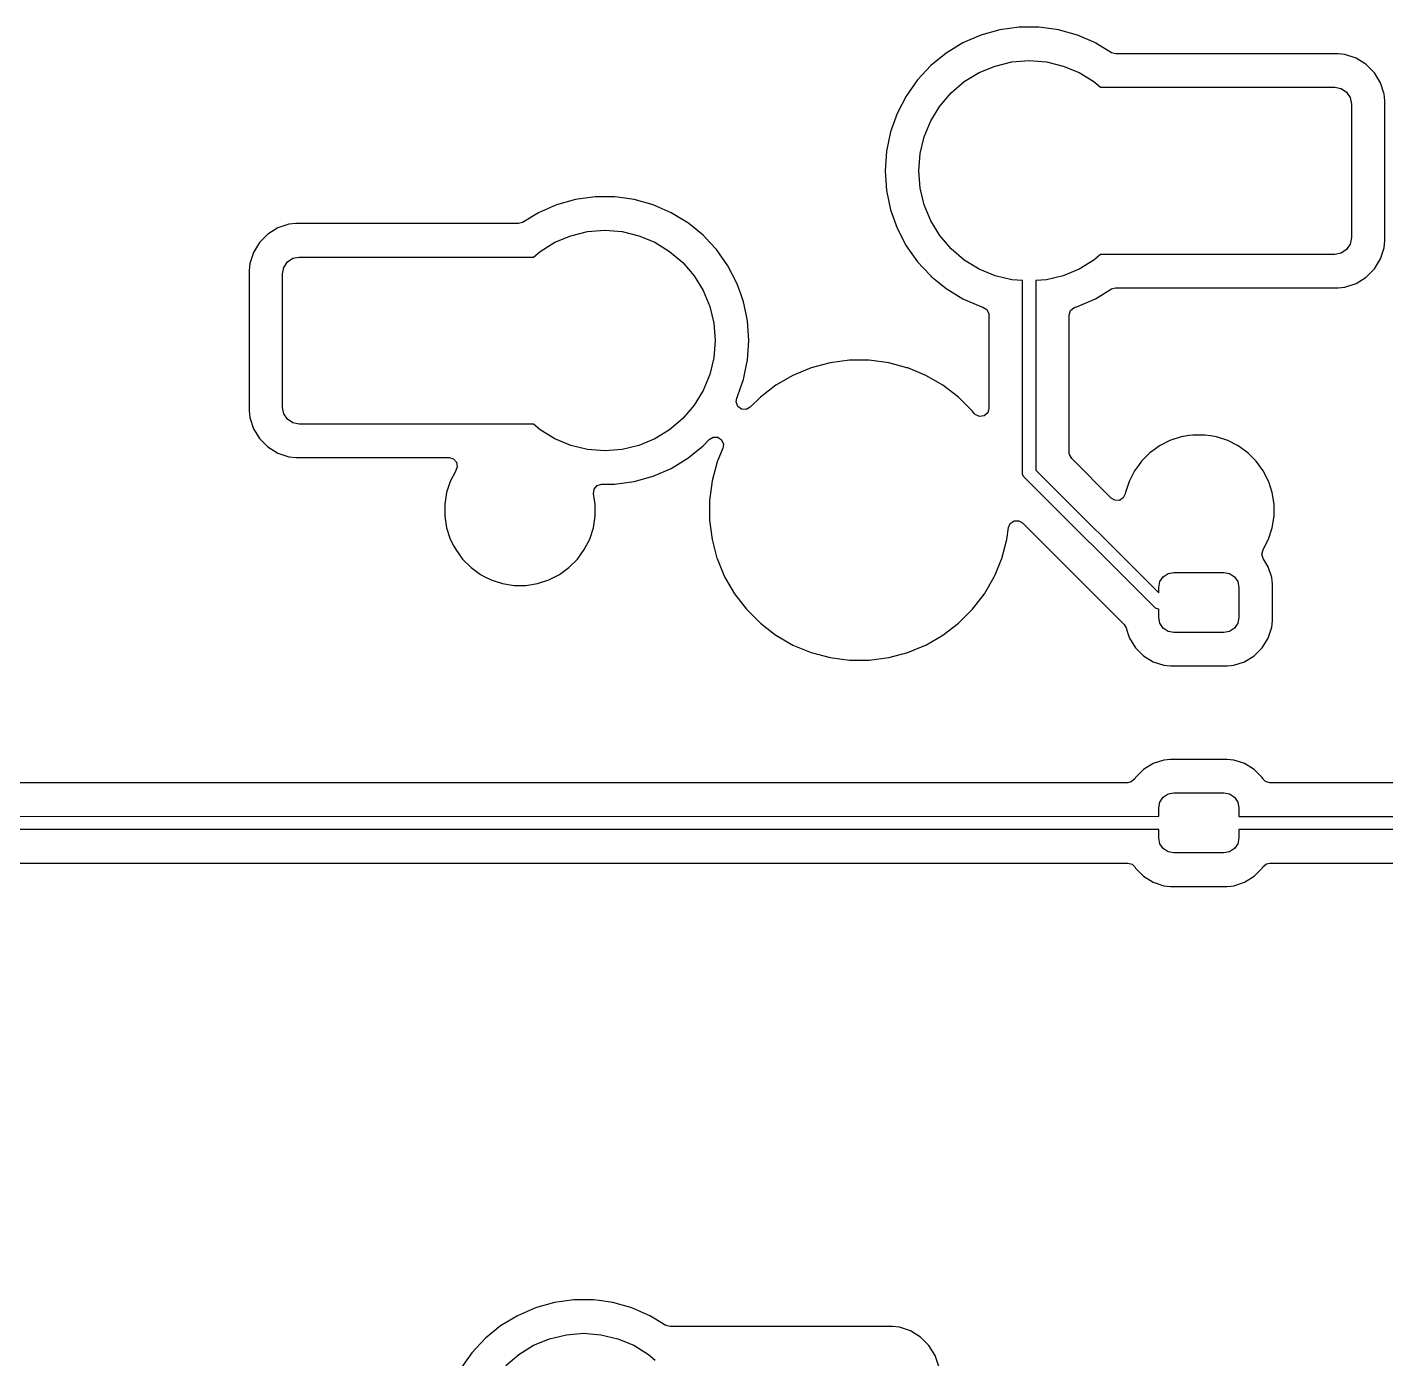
# Model space of a CAD drawing. Header units: millimetres. Extents: x 46 to 4458, y 59 to 1499.
# Drawn here: x 1940.36 to 1960.69, y 873.28 to 893.22 of the extents above; entities that cross this region are included whole.
import ezdxf

# ---------------------------------------------------------------- set-up
doc = ezdxf.new("R2010")
doc.units = ezdxf.units.MM
doc.layers.add('BLACK', color=7, linetype='Continuous')

msp = doc.modelspace()

# ---------------------------------------------------------------- linework, layer by layer
at = {"layer": 'BLACK', "linetype": 'Continuous'}
for p, q in [((1954.91456, 893.17733), (1954.63127, 893.09795)), ((1955.20602, 893.21739), (1954.91456, 893.17733)), ((1954.91456, 893.17733), (1954.91456, 893.17733)), ((1955.50022, 893.21739), (1955.20602, 893.21739)), ((1955.20602, 893.21739), (1955.20602, 893.21739)), ((1955.61569, 893.20152), (1955.50022, 893.21739)), ((1955.50022, 893.21739), (1955.50022, 893.21739)), ((1955.79167, 893.17733), (1955.61569, 893.20152)), ((1955.79168, 893.17733), (1955.79167, 893.17733)), ((1956.07496, 893.09795), (1955.79168, 893.17733)), ((1955.79168, 893.17733), (1955.79168, 893.17733)), ((1954.36144, 892.98075), (1954.11007, 892.82789)), ((1954.63127, 893.09795), (1954.36144, 892.98075)), ((1954.36144, 892.98075), (1954.36144, 892.98075)), ((1956.34479, 892.98075), (1956.07496, 893.09795)), ((1956.35067, 892.97718), (1956.34479, 892.98075)), ((1956.58375, 892.83544), (1956.35067, 892.97718)), ((1954.11007, 892.82789), (1953.88186, 892.64223)), ((1956.64818, 892.81739), (1956.58375, 892.83544)), ((1958.02599, 892.81739), (1956.64818, 892.81739)), ((1958.026, 892.81739), (1958.02599, 892.81739)), ((1959.97813, 892.81739), (1958.026, 892.81739)), ((1959.97814, 892.81739), (1959.97813, 892.81739)), ((1960.08091, 892.80689), (1959.97814, 892.81739)), ((1960.08092, 892.80689), (1960.08091, 892.80689)), ((1960.24745, 892.7517), (1960.08092, 892.80689)), ((1960.39678, 892.6596), (1960.24745, 892.7517)), ((1953.88186, 892.64223), (1953.68105, 892.42721)), ((1954.38327, 892.40177), (1954.60404, 892.53705)), ((1954.60404, 892.53705), (1954.84324, 892.63613)), ((1954.84324, 892.63613), (1955.095, 892.69657)), ((1955.095, 892.69657), (1955.35312, 892.71689)), ((1955.35312, 892.71689), (1955.61124, 892.69657)), ((1955.61124, 892.69657), (1955.863, 892.63613)), ((1955.863, 892.63613), (1956.1022, 892.53705)), ((1956.1022, 892.53705), (1956.32297, 892.40177)), ((1960.52083, 892.53554), (1960.39678, 892.6596)), ((1960.61293, 892.38622), (1960.52083, 892.53554)), ((1953.68105, 892.42721), (1953.5114, 892.18687)), ((1954.18639, 892.23361), (1954.38327, 892.40177)), ((1956.32297, 892.40177), (1956.42234, 892.31689)), ((1960.66421, 892.23148), (1960.61293, 892.38622)), ((1953.5114, 892.18687), (1953.37605, 891.92565)), ((1953.5114, 892.18687), (1953.5114, 892.18687)), ((1954.01824, 892.03673), (1954.18639, 892.23361)), ((1956.42234, 892.31689), (1957.97812, 892.31689)), ((1957.97812, 892.31689), (1959.92812, 892.31689)), ((1959.92812, 892.31689), (1960.02379, 892.29786)), ((1960.02379, 892.29786), (1960.1049, 892.24366)), ((1960.1049, 892.24366), (1960.15909, 892.16256)), ((1960.15909, 892.16256), (1960.17812, 892.06689)), ((1960.66812, 892.21969), (1960.66421, 892.23148)), ((1960.66812, 892.21968), (1960.66812, 892.21969)), ((1960.67301, 892.17182), (1960.66812, 892.21968)), ((1960.67862, 892.1169), (1960.67301, 892.17182)), ((1960.67862, 890.01688), (1960.67862, 892.1169)), ((1953.37605, 891.92565), (1953.27753, 891.64845)), ((1953.88296, 891.81597), (1954.01824, 892.03673)), ((1960.17812, 892.06689), (1960.17812, 890.06689)), ((1953.78388, 891.57677), (1953.88296, 891.81597)), ((1953.27752, 891.64843), (1953.21767, 891.3604)), ((1953.27753, 891.64845), (1953.27752, 891.64843)), ((1953.72343, 891.325), (1953.78388, 891.57677)), ((1953.21767, 891.3604), (1953.19759, 891.06689)), ((1953.21767, 891.3604), (1953.21767, 891.3604)), ((1953.70312, 891.06689), (1953.72343, 891.325)), ((1953.19759, 891.06689), (1953.21767, 890.77338)), ((1953.72343, 890.80877), (1953.70312, 891.06689)), ((1953.21767, 890.77338), (1953.21767, 890.77337)), ((1953.21767, 890.77337), (1953.27752, 890.48534)), ((1953.78388, 890.55701), (1953.72343, 890.80877)), ((1948.28127, 890.55795), (1948.01144, 890.44075)), ((1948.56456, 890.63733), (1948.28127, 890.55795)), ((1948.85602, 890.67739), (1948.56456, 890.63733)), ((1948.56456, 890.63733), (1948.56456, 890.63733)), ((1949.15022, 890.67739), (1948.85602, 890.67739)), ((1948.85602, 890.67739), (1948.85602, 890.67739)), ((1949.26569, 890.66152), (1949.15022, 890.67739)), ((1949.15022, 890.67739), (1949.15022, 890.67739)), ((1949.44167, 890.63733), (1949.26569, 890.66152)), ((1949.44168, 890.63733), (1949.44167, 890.63733)), ((1949.72496, 890.55795), (1949.44168, 890.63733)), ((1949.44168, 890.63733), (1949.44168, 890.63733)), ((1949.99479, 890.44075), (1949.72496, 890.55795)), ((1953.88296, 890.3178), (1953.78388, 890.55701)), ((1947.77249, 890.29544), (1947.70806, 890.27739)), ((1948.01144, 890.44075), (1947.77249, 890.29544)), ((1948.01144, 890.44075), (1948.01144, 890.44075)), ((1949.9948, 890.44075), (1949.99479, 890.44075)), ((1950.24616, 890.28789), (1949.9948, 890.44075)), ((1950.24617, 890.28789), (1950.24616, 890.28789)), ((1950.25907, 890.27739), (1950.24617, 890.28789)), ((1950.24617, 890.28789), (1950.24617, 890.28789)), ((1953.27752, 890.48534), (1953.27753, 890.48533)), ((1953.27753, 890.48533), (1953.37605, 890.20813)), ((1954.01824, 890.09704), (1953.88296, 890.3178)), ((1943.95946, 890.1196), (1943.83541, 889.99555)), ((1944.10878, 890.2117), (1943.95946, 890.1196)), ((1944.10879, 890.2117), (1944.10878, 890.2117)), ((1944.27532, 890.26689), (1944.10879, 890.2117)), ((1944.3781, 890.27739), (1944.27532, 890.26689)), ((1944.27532, 890.26689), (1944.27532, 890.26689)), ((1944.37812, 890.27739), (1944.3781, 890.27739)), ((1947.70806, 890.27739), (1944.37812, 890.27739)), ((1948.25404, 889.99705), (1948.49324, 890.09613)), ((1948.49324, 890.09613), (1948.745, 890.15657)), ((1948.745, 890.15657), (1949.00312, 890.17689)), ((1949.00312, 890.17689), (1949.26124, 890.15657)), ((1949.26124, 890.15657), (1949.513, 890.09613)), ((1949.513, 890.09613), (1949.7522, 889.99705)), ((1950.47438, 890.10223), (1950.25907, 890.27739)), ((1950.47438, 890.10222), (1950.47438, 890.10223)), ((1950.57469, 889.99482), (1950.47438, 890.10222)), ((1950.47438, 890.10222), (1950.47438, 890.10222)), ((1953.37605, 890.20813), (1953.5114, 889.94691)), ((1954.18639, 889.90016), (1954.01824, 890.09704)), ((1943.83541, 889.99555), (1943.74331, 889.84622)), ((1948.03327, 889.86177), (1948.25404, 889.99705)), ((1949.7522, 889.99705), (1949.97297, 889.86177)), ((1950.67519, 889.88721), (1950.57469, 889.99482)), ((1950.84484, 889.64687), (1950.67519, 889.88721)), ((1953.5114, 889.94691), (1953.5114, 889.9469)), ((1953.5114, 889.9469), (1953.68105, 889.70656)), ((1954.38327, 889.73201), (1954.18639, 889.90016)), ((1960.1049, 889.89011), (1960.02379, 889.83592)), ((1960.15909, 889.97122), (1960.1049, 889.89011)), ((1960.17812, 890.06689), (1960.15909, 889.97122)), ((1960.61293, 889.74755), (1960.66812, 889.91409)), ((1960.66812, 889.91409), (1960.67862, 890.01688)), ((1943.68812, 889.67968), (1943.67762, 889.5769)), ((1943.74331, 889.84622), (1943.68812, 889.67968)), ((1943.68812, 889.67968), (1943.68812, 889.67968)), ((1943.68812, 889.67968), (1943.68812, 889.67968)), ((1943.74331, 889.84622), (1943.74331, 889.84622)), ((1944.19715, 889.62256), (1944.25134, 889.70366)), ((1944.25134, 889.70366), (1944.33245, 889.75786)), ((1944.33245, 889.75786), (1944.42812, 889.77689)), ((1944.42812, 889.77689), (1946.47812, 889.77689)), ((1946.47812, 889.77689), (1947.93389, 889.77689)), ((1947.93389, 889.77689), (1948.03327, 889.86177)), ((1949.97297, 889.86177), (1950.16985, 889.69361)), ((1950.16985, 889.69361), (1950.338, 889.49673)), ((1953.68105, 889.70656), (1953.7658, 889.61582)), ((1954.60404, 889.59673), (1954.38327, 889.73201)), ((1956.32297, 889.73201), (1956.1022, 889.59673)), ((1956.42234, 889.81689), (1956.32297, 889.73201)), ((1957.87812, 889.81689), (1956.42234, 889.81689)), ((1959.92812, 889.81689), (1957.87812, 889.81689)), ((1960.02379, 889.83592), (1959.92812, 889.81689)), ((1960.52083, 889.59823), (1960.61293, 889.74755)), ((1943.67762, 889.5769), (1943.67762, 887.47689)), ((1944.17812, 889.52689), (1944.19715, 889.62256)), ((1944.17812, 887.52689), (1944.17812, 889.52689)), ((1950.338, 889.49673), (1950.47328, 889.27597)), ((1950.84484, 889.64686), (1950.84484, 889.64687)), ((1950.84484, 889.64687), (1950.84484, 889.64687)), ((1950.98019, 889.38565), (1950.84484, 889.64686)), ((1953.7658, 889.61582), (1953.8804, 889.49312)), ((1953.8804, 889.49312), (1953.88186, 889.49155)), ((1953.88186, 889.49155), (1953.98385, 889.40858)), ((1954.84324, 889.49764), (1954.60404, 889.59673)), ((1955.095, 889.4372), (1954.84324, 889.49764)), ((1955.863, 889.49764), (1955.61124, 889.4372)), ((1956.1022, 889.59673), (1955.863, 889.49764)), ((1960.24745, 889.38207), (1960.39678, 889.47418)), ((1960.39678, 889.47418), (1960.52083, 889.59823)), ((1950.47328, 889.27597), (1950.57236, 889.03677)), ((1951.03621, 889.22803), (1950.98019, 889.38565)), ((1953.98385, 889.40858), (1954.11007, 889.30589)), ((1954.11007, 889.30589), (1954.11007, 889.30589)), ((1954.11007, 889.30589), (1954.11007, 889.30589)), ((1954.11007, 889.30589), (1954.36144, 889.15303)), ((1955.25381, 889.4247), (1955.095, 889.4372)), ((1955.25504, 886.52738), (1955.25381, 889.4247)), ((1955.61124, 889.4372), (1955.4519, 889.42466)), ((1955.4519, 889.42466), (1955.4531, 886.58567)), ((1956.3448, 889.15303), (1956.58375, 889.29834)), ((1956.58375, 889.29834), (1956.64818, 889.31639)), ((1956.64818, 889.31639), (1957.8281, 889.31639)), ((1957.8281, 889.31639), (1957.82811, 889.31639)), ((1957.82811, 889.31639), (1959.97813, 889.31639)), ((1959.97813, 889.31639), (1960.08092, 889.32689)), ((1960.08092, 889.32689), (1960.24745, 889.38207)), ((1951.07871, 889.10845), (1951.03621, 889.22803)), ((1951.07871, 889.10843), (1951.07871, 889.10845)), ((1951.11746, 888.92195), (1951.07871, 889.10843)), ((1954.36144, 889.15303), (1954.36144, 889.15303)), ((1954.36144, 889.15303), (1954.63128, 889.03582)), ((1956.07496, 889.03582), (1956.34479, 889.15302)), ((1956.34479, 889.15302), (1956.3448, 889.15303)), ((1956.3448, 889.15303), (1956.3448, 889.15303)), ((1950.57236, 889.03677), (1950.63281, 888.785)), ((1951.13857, 888.8204), (1951.11746, 888.92195)), ((1954.63128, 889.03582), (1954.65864, 889.02815)), ((1954.65864, 889.02815), (1954.65898, 889.02806)), ((1954.65898, 889.02806), (1954.66207, 889.02719)), ((1954.66207, 889.02719), (1954.72132, 888.99015)), ((1954.72132, 888.99015), (1954.75113, 888.92696)), ((1954.75113, 888.92696), (1954.75262, 888.90779)), ((1954.75262, 888.90779), (1954.75262, 887.51141)), ((1955.95362, 888.90779), (1955.9733, 888.97483)), ((1955.95362, 887.47689), (1955.95362, 888.90779)), ((1955.9733, 888.97483), (1956.02611, 889.02058)), ((1956.02611, 889.02058), (1956.04417, 889.02719)), ((1956.04417, 889.02719), (1956.04726, 889.02806)), ((1956.04726, 889.02806), (1956.07496, 889.03582)), ((1956.07496, 889.03582), (1956.07496, 889.03582)), ((1950.63281, 888.785), (1950.65312, 888.52689)), ((1951.15864, 888.52689), (1951.13857, 888.8204)), ((1950.65312, 888.52689), (1950.63281, 888.26877)), ((1951.13857, 888.23338), (1951.15864, 888.52689)), ((1950.63281, 888.26877), (1950.57236, 888.01701)), ((1951.07871, 887.94534), (1951.12541, 888.17006)), ((1951.12541, 888.17006), (1951.13857, 888.23338)), ((1952.09012, 888.11674), (1951.81832, 888.00415)), ((1952.37432, 888.19289), (1952.09012, 888.11674)), ((1952.666, 888.23129), (1952.37432, 888.19289)), ((1952.66601, 888.23129), (1952.666, 888.23129)), ((1952.96023, 888.23129), (1952.66601, 888.23129)), ((1952.66601, 888.23129), (1952.66601, 888.23129)), ((1952.96024, 888.23129), (1952.96023, 888.23129)), ((1952.96023, 888.23129), (1952.96023, 888.23129)), ((1953.25192, 888.19289), (1952.96024, 888.23129)), ((1953.52163, 888.12062), (1953.25192, 888.19289)), ((1953.25192, 888.19289), (1953.25192, 888.19289)), ((1953.25192, 888.19289), (1953.25192, 888.19289)), ((1953.53611, 888.11674), (1953.52163, 888.12062)), ((1953.80791, 888.00415), (1953.53611, 888.11674)), ((1950.57236, 888.01701), (1950.47328, 887.7778)), ((1951.03971, 887.83561), (1951.07871, 887.94533)), ((1951.07871, 887.94533), (1951.07871, 887.94534)), ((1951.07871, 887.94534), (1951.07871, 887.94534)), ((1951.56351, 887.85704), (1951.33011, 887.67794)), ((1951.56353, 887.85705), (1951.56351, 887.85704)), ((1951.81831, 888.00415), (1951.56353, 887.85705)), ((1951.81832, 888.00415), (1951.81831, 888.00415)), ((1953.80793, 888.00415), (1953.80791, 888.00415)), ((1954.06271, 887.85705), (1953.80793, 888.00415)), ((1954.06272, 887.85704), (1954.06271, 887.85705)), ((1954.06271, 887.85705), (1954.06271, 887.85705)), ((1954.29613, 887.67794), (1954.06272, 887.85704)), ((1954.06272, 887.85704), (1954.06272, 887.85704)), ((1954.06272, 887.85704), (1954.06272, 887.85704)), ((1950.47328, 887.7778), (1950.338, 887.55704)), ((1950.96901, 887.60704), (1950.97896, 887.66529)), ((1950.97896, 887.66529), (1950.98019, 887.66811)), ((1950.98019, 887.66812), (1950.98273, 887.67526)), ((1950.98019, 887.66811), (1950.98019, 887.66812)), ((1950.98273, 887.67526), (1951.03971, 887.83561)), ((1951.33011, 887.67794), (1951.18038, 887.52821)), ((1954.29614, 887.67793), (1954.29613, 887.67794)), ((1954.50416, 887.4699), (1954.29614, 887.67793)), ((1943.67762, 887.47689), (1943.67762, 887.47687)), ((1943.67762, 887.47687), (1943.68812, 887.37409)), ((1944.19715, 887.43122), (1944.17812, 887.52689)), ((1950.338, 887.55704), (1950.16985, 887.36016)), ((1950.99343, 887.54158), (1950.96901, 887.60704)), ((1951.04936, 887.49971), (1950.99343, 887.54158)), ((1951.11905, 887.49472), (1951.04936, 887.49971)), ((1951.18038, 887.52821), (1951.11905, 887.49472)), ((1954.50417, 887.46989), (1954.50416, 887.4699)), ((1954.53024, 887.43592), (1954.50417, 887.46989)), ((1954.73293, 887.44437), (1954.68013, 887.39861)), ((1954.75262, 887.51141), (1954.73293, 887.44437)), ((1955.95362, 886.84698), (1955.95362, 887.47689)), ((1943.68812, 887.37409), (1943.68812, 887.37409)), ((1943.68812, 887.37409), (1943.7433, 887.20756)), ((1944.25134, 887.35011), (1944.19715, 887.43122)), ((1944.33245, 887.29592), (1944.25134, 887.35011)), ((1944.42812, 887.27689), (1944.33245, 887.29592)), ((1946.35312, 887.27689), (1944.42812, 887.27689)), ((1947.93389, 887.27689), (1946.35312, 887.27689)), ((1948.03327, 887.19201), (1947.93389, 887.27689)), ((1950.16985, 887.36016), (1949.97297, 887.19201)), ((1954.54742, 887.41769), (1954.53024, 887.43592)), ((1954.61097, 887.38867), (1954.54742, 887.41769)), ((1954.68013, 887.39861), (1954.61097, 887.38867)), ((1943.7433, 887.20756), (1943.74331, 887.20755)), ((1943.74331, 887.20755), (1943.75495, 887.18868)), ((1943.75495, 887.18868), (1943.83541, 887.05823)), ((1943.83541, 887.05823), (1943.95946, 886.93418)), ((1948.25404, 887.05673), (1948.03327, 887.19201)), ((1948.49324, 886.95764), (1948.25404, 887.05673)), ((1949.7522, 887.05673), (1949.513, 886.95764)), ((1949.97297, 887.19201), (1949.7522, 887.05673)), ((1950.47438, 886.95155), (1950.56261, 887.04602)), ((1950.56261, 887.04602), (1950.62275, 887.08158)), ((1950.62275, 887.08158), (1950.69257, 887.07898)), ((1950.69257, 887.07898), (1950.7499, 887.03904)), ((1950.7499, 887.03904), (1950.77654, 886.97445)), ((1957.62956, 887.08467), (1957.46108, 887.02993)), ((1957.74621, 887.10315), (1957.62956, 887.08467)), ((1957.80454, 887.11239), (1957.74621, 887.10315)), ((1957.9817, 887.11239), (1957.80454, 887.11239)), ((1958.06919, 887.09853), (1957.9817, 887.11239)), ((1958.15668, 887.08467), (1958.06919, 887.09853)), ((1958.32516, 887.02993), (1958.15668, 887.08467)), ((1943.95946, 886.93418), (1944.10879, 886.84207)), ((1944.10879, 886.84207), (1944.27532, 886.78689)), ((1948.745, 886.8972), (1948.49324, 886.95764)), ((1949.00312, 886.87689), (1948.745, 886.8972)), ((1949.26124, 886.8972), (1949.00312, 886.87689)), ((1949.513, 886.95764), (1949.26124, 886.8972)), ((1950.24617, 886.76589), (1950.47438, 886.95155)), ((1950.76779, 886.91393), (1950.68327, 886.70988)), ((1950.77654, 886.97445), (1950.76779, 886.91393)), ((1955.95645, 886.82063), (1955.95362, 886.84698)), ((1957.1599, 886.84537), (1957.03464, 886.7201)), ((1957.15991, 886.84537), (1957.1599, 886.84537)), ((1957.1599, 886.84537), (1957.1599, 886.84537)), ((1957.24288, 886.90566), (1957.15991, 886.84537)), ((1957.30323, 886.9495), (1957.24288, 886.90566)), ((1957.46108, 887.02993), (1957.30323, 886.9495)), ((1957.46108, 887.02993), (1957.46108, 887.02993)), ((1958.4732, 886.9545), (1958.32516, 887.02993)), ((1958.32516, 887.02993), (1958.32516, 887.02993)), ((1958.48301, 886.9495), (1958.4732, 886.9545)), ((1958.62633, 886.84537), (1958.48301, 886.9495)), ((1958.7516, 886.7201), (1958.62633, 886.84537)), ((1944.27532, 886.78689), (1944.37811, 886.77639)), ((1944.37811, 886.77639), (1946.30524, 886.77639)), ((1946.30524, 886.77639), (1946.30525, 886.77639)), ((1946.30525, 886.77639), (1946.67217, 886.77639)), ((1946.67217, 886.77639), (1946.73921, 886.7567)), ((1946.73921, 886.7567), (1946.78496, 886.7039)), ((1946.7949, 886.63474), (1946.77249, 886.57951)), ((1946.78496, 886.7039), (1946.7949, 886.63474)), ((1949.9948, 886.61303), (1950.24617, 886.76589)), ((1950.68327, 886.70988), (1950.60712, 886.42568)), ((1955.98994, 886.7593), (1955.95645, 886.82063)), ((1956.5827, 886.16654), (1955.98994, 886.7593)), ((1956.98992, 886.65855), (1956.93051, 886.57678)), ((1957.03464, 886.7201), (1956.98992, 886.65855)), ((1957.03464, 886.7201), (1957.03464, 886.7201)), ((1957.03464, 886.7201), (1957.03464, 886.7201)), ((1958.85573, 886.57678), (1958.7516, 886.7201)), ((1946.77051, 886.57678), (1946.69008, 886.41893)), ((1946.77249, 886.57951), (1946.77051, 886.57678)), ((1949.44167, 886.41645), (1949.72496, 886.49582)), ((1949.72496, 886.49582), (1949.9948, 886.61303)), ((1950.60712, 886.42568), (1950.56872, 886.134)), ((1955.26997, 886.49133), (1955.25504, 886.52738)), ((1955.28241, 886.47618), (1955.26997, 886.49133)), ((1957.23756, 884.52374), (1955.28241, 886.47618)), ((1955.4531, 886.58567), (1957.29312, 884.74821)), ((1956.93051, 886.57678), (1956.85008, 886.41893)), ((1958.88864, 886.51219), (1958.85573, 886.57678)), ((1958.93616, 886.41893), (1958.88864, 886.51219)), ((1946.63533, 886.25044), (1946.60762, 886.07547)), ((1946.69008, 886.41893), (1946.63533, 886.25044)), ((1946.69008, 886.41893), (1946.69008, 886.41893)), ((1948.83367, 886.23299), (1948.84262, 886.30228)), ((1948.85862, 886.07547), (1948.83367, 886.23299)), ((1948.84262, 886.30228), (1948.88762, 886.35573)), ((1948.88762, 886.35573), (1948.95437, 886.37637)), ((1948.95437, 886.37637), (1948.95614, 886.37639)), ((1948.95614, 886.37639), (1949.15022, 886.37639)), ((1949.15022, 886.37639), (1949.18164, 886.38071)), ((1949.18164, 886.38071), (1949.44167, 886.41645)), ((1956.79286, 886.23482), (1956.76293, 886.17168)), ((1956.79533, 886.25045), (1956.79286, 886.23482)), ((1956.85008, 886.41893), (1956.79533, 886.25045)), ((1956.85008, 886.41893), (1956.85008, 886.41893)), ((1958.939, 886.41019), (1958.93616, 886.41893)), ((1958.93616, 886.41893), (1958.93616, 886.41893)), ((1958.99091, 886.25044), (1958.939, 886.41019)), ((1959.01862, 886.07547), (1958.99091, 886.25044)), ((1946.60762, 886.07547), (1946.60762, 885.89831)), ((1948.85862, 885.89831), (1948.85862, 886.07547)), ((1950.56872, 886.134), (1950.56872, 886.13399)), ((1950.56872, 886.13399), (1950.56872, 885.83979)), ((1956.63375, 886.13575), (1956.5827, 886.16654)), ((1956.70361, 886.13475), (1956.63375, 886.13575)), ((1956.76293, 886.17168), (1956.70361, 886.13475)), ((1959.01862, 885.89831), (1959.01862, 886.07547)), ((1946.60762, 885.89831), (1946.63533, 885.72333)), ((1948.83091, 885.72333), (1948.85862, 885.89831)), ((1950.56872, 885.83979), (1950.56872, 885.83977)), ((1950.56872, 885.83977), (1950.60683, 885.55029)), ((1955.07082, 885.79), (1955.12914, 885.82847)), ((1955.12914, 885.82847), (1955.19901, 885.8293)), ((1955.19901, 885.8293), (1955.25317, 885.7976)), ((1958.99091, 885.72333), (1959.01862, 885.89831)), ((1946.63533, 885.72333), (1946.69008, 885.55485)), ((1948.77616, 885.55485), (1948.83091, 885.72333)), ((1955.01912, 885.54809), (1955.04255, 885.7261)), ((1955.04255, 885.7261), (1955.07082, 885.79)), ((1955.25317, 885.7976), (1956.77514, 884.27563)), ((1958.93616, 885.55485), (1958.99091, 885.72333)), ((1946.69008, 885.55485), (1946.69008, 885.55485)), ((1946.69008, 885.55485), (1946.74438, 885.44828)), ((1946.74438, 885.44828), (1946.77051, 885.397)), ((1948.69573, 885.397), (1948.77616, 885.55485)), ((1950.60683, 885.55029), (1950.60712, 885.54809)), ((1950.60712, 885.54809), (1950.68114, 885.27184)), ((1954.94297, 885.2639), (1955.01912, 885.54809)), ((1958.85573, 885.397), (1958.93616, 885.55485)), ((1946.77051, 885.397), (1946.87464, 885.25367)), ((1946.87464, 885.25367), (1946.99991, 885.1284)), ((1948.46633, 885.1284), (1948.5916, 885.25367)), ((1948.5916, 885.25367), (1948.69573, 885.397)), ((1950.68114, 885.27184), (1950.68327, 885.26389)), ((1950.68327, 885.26389), (1950.79585, 884.99209)), ((1954.84252, 885.02139), (1954.92815, 885.22812)), ((1954.92815, 885.22812), (1954.94297, 885.2639)), ((1958.83557, 885.33138), (1958.85382, 885.39388)), ((1958.85401, 885.26399), (1958.83557, 885.33138)), ((1958.85382, 885.39388), (1958.85572, 885.39698)), ((1958.93012, 885.14059), (1958.85401, 885.26399)), ((1958.85572, 885.39698), (1958.85573, 885.397)), ((1946.99991, 885.1284), (1947.14323, 885.02427)), ((1947.14323, 885.02427), (1947.2064, 884.99208)), ((1948.16516, 884.94385), (1948.32301, 885.02427)), ((1948.32301, 885.02427), (1948.46633, 885.1284)), ((1954.83038, 884.99208), (1954.84252, 885.02139)), ((1957.35902, 884.99099), (1957.43202, 885.03976)), ((1957.43202, 885.03976), (1957.51812, 885.05689)), ((1957.51812, 885.05689), (1958.26812, 885.05689)), ((1958.26812, 885.05689), (1958.35422, 885.03976)), ((1958.35422, 885.03976), (1958.42722, 884.99099)), ((1958.93012, 885.14058), (1958.93012, 885.14059)), ((1958.93012, 885.14059), (1958.93012, 885.14059)), ((1958.98347, 884.9796), (1958.93012, 885.14058)), ((1947.2064, 884.99208), (1947.30108, 884.94385)), ((1947.30108, 884.94385), (1947.30108, 884.94384)), ((1947.30108, 884.94384), (1947.36191, 884.92408)), ((1947.36191, 884.92408), (1947.46956, 884.8891)), ((1947.46956, 884.8891), (1947.64454, 884.86139)), ((1947.64454, 884.86139), (1947.64454, 884.86139)), ((1947.64454, 884.86139), (1947.8217, 884.86139)), ((1947.8217, 884.86139), (1947.99667, 884.8891)), ((1947.8217, 884.86139), (1947.8217, 884.86139)), ((1947.99667, 884.8891), (1948.16516, 884.94385)), ((1950.79585, 884.99209), (1950.79586, 884.99208)), ((1950.79586, 884.99208), (1950.94296, 884.7373)), ((1954.68327, 884.73729), (1954.83038, 884.99208)), ((1957.29312, 884.83189), (1957.31025, 884.91799)), ((1957.29312, 884.74821), (1957.29312, 884.83189)), ((1957.31025, 884.91799), (1957.35902, 884.99099)), ((1958.42722, 884.99099), (1958.47599, 884.91799)), ((1958.47599, 884.91799), (1958.49312, 884.83189)), ((1958.49312, 884.83189), (1958.49312, 884.38189)), ((1958.99362, 884.88023), (1958.98347, 884.9796)), ((1958.99362, 884.33354), (1958.99362, 884.88023)), ((1950.94296, 884.7373), (1950.94297, 884.73728)), ((1950.94297, 884.73728), (1951.12207, 884.50388)), ((1954.50417, 884.50388), (1954.68327, 884.73729)), ((1951.12207, 884.50388), (1951.12207, 884.50387)), ((1951.12207, 884.50387), (1951.3301, 884.29584)), ((1954.29613, 884.29584), (1954.50417, 884.50388)), ((1957.24508, 884.52063), (1957.23756, 884.52374)), ((1957.27361, 884.50881), (1957.24508, 884.52063)), ((1957.29312, 884.50689), (1957.27361, 884.50881)), ((1957.29312, 884.38189), (1957.29312, 884.50689)), ((1951.3301, 884.29584), (1951.33011, 884.29584)), ((1951.33011, 884.29584), (1951.42648, 884.22189)), ((1951.42648, 884.22189), (1951.56352, 884.11673)), ((1954.06272, 884.11673), (1954.29613, 884.29584)), ((1956.77514, 884.27563), (1956.80516, 884.22696)), ((1956.80516, 884.22696), (1956.83764, 884.12894)), ((1957.31025, 884.29578), (1957.29312, 884.38189)), ((1957.35902, 884.22279), (1957.31025, 884.29578)), ((1957.43202, 884.17401), (1957.35902, 884.22279)), ((1958.42722, 884.22279), (1958.35422, 884.17401)), ((1958.47599, 884.29578), (1958.42722, 884.22279)), ((1958.49312, 884.38189), (1958.47599, 884.29578)), ((1958.93012, 884.07319), (1958.98347, 884.23418)), ((1958.98347, 884.23418), (1958.99362, 884.33354)), ((1951.56352, 884.11673), (1951.5707, 884.11259)), ((1951.5707, 884.11259), (1951.81831, 883.96963)), ((1953.80792, 883.96963), (1954.06272, 884.11673)), ((1956.83764, 884.12894), (1956.85612, 884.07319)), ((1956.85612, 884.07319), (1956.85612, 884.07318)), ((1956.85612, 884.07318), (1956.94515, 883.92885)), ((1957.51812, 884.15689), (1957.43202, 884.17401)), ((1958.26812, 884.15689), (1957.51812, 884.15689)), ((1958.35422, 884.17401), (1958.26812, 884.15689)), ((1958.84109, 883.92884), (1958.93012, 884.07319)), ((1951.81831, 883.96963), (1951.81832, 883.96962)), ((1951.81832, 883.96962), (1952.09012, 883.85704)), ((1952.09012, 883.85704), (1952.09013, 883.85704)), ((1952.09013, 883.85704), (1952.09013, 883.85704)), ((1952.09013, 883.85704), (1952.37432, 883.78089)), ((1952.37432, 883.78089), (1952.66601, 883.74249)), ((1952.96023, 883.74249), (1953.25192, 883.78089)), ((1953.25192, 883.78089), (1953.53611, 883.85704)), ((1953.53611, 883.85704), (1953.69209, 883.92165)), ((1953.69209, 883.92165), (1953.80791, 883.96962)), ((1953.80791, 883.96962), (1953.80792, 883.96962)), ((1953.80792, 883.96962), (1953.80792, 883.96963)), ((1956.94515, 883.92885), (1956.94515, 883.92884)), ((1956.94515, 883.92884), (1957.06507, 883.80892)), ((1957.06507, 883.80892), (1957.06508, 883.80892)), ((1957.06508, 883.80892), (1957.20941, 883.71989)), ((1958.57682, 883.71988), (1958.72116, 883.80892)), ((1958.72116, 883.80892), (1958.84109, 883.92884)), ((1952.66601, 883.74249), (1952.66602, 883.74249)), ((1952.66602, 883.74249), (1952.96022, 883.74249)), ((1952.96022, 883.74249), (1952.96023, 883.74249)), ((1957.20941, 883.71989), (1957.20942, 883.71989)), ((1957.20942, 883.71989), (1957.20942, 883.71988)), ((1957.20942, 883.71988), (1957.37041, 883.66654)), ((1957.37041, 883.66654), (1957.46977, 883.65639)), ((1957.46977, 883.65639), (1958.31646, 883.65639)), ((1958.31646, 883.65639), (1958.31647, 883.65639)), ((1958.31647, 883.65639), (1958.37088, 883.66195)), ((1958.31647, 883.65639), (1958.31647, 883.65639)), ((1958.37088, 883.66195), (1958.41583, 883.66654)), ((1958.41583, 883.66654), (1958.57682, 883.71988)), ((1957.20941, 882.19389), (1957.06508, 882.10486)), ((1957.20942, 882.19389), (1957.20941, 882.19389)), ((1957.37041, 882.24724), (1957.20942, 882.19389)), ((1957.46976, 882.25739), (1957.37041, 882.24724)), ((1957.37041, 882.24724), (1957.37041, 882.24724)), ((1957.46978, 882.25739), (1957.46976, 882.25739)), ((1958.31647, 882.25739), (1957.46978, 882.25739)), ((1958.41583, 882.24724), (1958.31647, 882.25739)), ((1958.51768, 882.21349), (1958.41583, 882.24724)), ((1958.57682, 882.19389), (1958.51768, 882.21349)), ((1958.72116, 882.10486), (1958.57682, 882.19389)), ((1958.57682, 882.19389), (1958.57682, 882.19389)), ((1958.57682, 882.19389), (1958.57682, 882.19389)), ((1956.93365, 881.96629), (1956.88171, 881.91957)), ((1956.94515, 881.98493), (1956.93365, 881.96629)), ((1957.06507, 882.10486), (1956.94515, 881.98493)), ((1957.06508, 882.10486), (1957.06507, 882.10486)), ((1958.84109, 881.98493), (1958.72116, 882.10486)), ((1958.72116, 882.10486), (1958.72116, 882.10486)), ((1958.84892, 881.97223), (1958.84109, 881.98493)), ((1958.85258, 881.96629), (1958.84892, 881.97223)), ((1958.89108, 881.92707), (1958.85258, 881.96629)), ((1956.82812, 881.90739), (1939.23322, 881.90739)), ((1956.88171, 881.91957), (1956.82812, 881.90739)), ((1957.43202, 881.73976), (1957.51812, 881.75689)), ((1957.51812, 881.75689), (1958.26812, 881.75689)), ((1958.26812, 881.75689), (1958.35422, 881.73976)), ((1958.95812, 881.90739), (1958.89108, 881.92707)), ((1975.87812, 881.90739), (1958.95812, 881.90739)), ((1957.29312, 881.53189), (1957.31025, 881.61799)), ((1957.31025, 881.61799), (1957.35902, 881.69099)), ((1957.35902, 881.69099), (1957.43202, 881.73976)), ((1958.35422, 881.73976), (1958.42722, 881.69099)), ((1958.42722, 881.69099), (1958.47599, 881.61799)), ((1958.47599, 881.61799), (1958.49312, 881.53189)), ((1938.57643, 881.40498), (1957.29312, 881.40683)), ((1957.29312, 881.40683), (1957.29312, 881.53189)), ((1958.49312, 881.53189), (1958.49312, 881.40498)), ((1958.49312, 881.40498), (1976.34312, 881.40526)), ((1957.29312, 881.20875), (1938.47821, 881.20689)), ((1957.29312, 881.08189), (1957.29312, 881.20875)), ((1976.34312, 881.20718), (1958.49312, 881.2069)), ((1958.49312, 881.2069), (1958.49312, 881.08189)), ((1957.31025, 880.99578), (1957.29312, 881.08189)), ((1957.35902, 880.92279), (1957.31025, 880.99578)), ((1958.47599, 880.99578), (1958.42722, 880.92279)), ((1958.49312, 881.08189), (1958.47599, 880.99578)), ((1957.43202, 880.87401), (1957.35902, 880.92279)), ((1957.51812, 880.85689), (1957.43202, 880.87401)), ((1958.26812, 880.85689), (1957.51812, 880.85689)), ((1958.35422, 880.87401), (1958.26812, 880.85689)), ((1958.42722, 880.92279), (1958.35422, 880.87401)), ((1938.39915, 880.70639), (1956.82812, 880.70639)), ((1956.82812, 880.70639), (1956.89515, 880.6867)), ((1956.89515, 880.6867), (1956.93365, 880.64748)), ((1956.93365, 880.64748), (1956.93885, 880.63906)), ((1956.93885, 880.63906), (1956.94515, 880.62884)), ((1956.94515, 880.62884), (1957.06507, 880.50892)), ((1958.72116, 880.50892), (1958.84109, 880.62884)), ((1958.84109, 880.62884), (1958.85258, 880.64748)), ((1958.85258, 880.64748), (1958.90453, 880.69421)), ((1958.90453, 880.69421), (1958.95812, 880.70639)), ((1958.95812, 880.70639), (1975.87812, 880.70639)), ((1957.06507, 880.50892), (1957.06508, 880.50892)), ((1957.06508, 880.50892), (1957.20941, 880.41989)), ((1957.20941, 880.41989), (1957.20942, 880.41989)), ((1957.20942, 880.41989), (1957.20942, 880.41988)), ((1957.20942, 880.41988), (1957.37041, 880.36654)), ((1957.37041, 880.36654), (1957.46977, 880.35639)), ((1957.46977, 880.35639), (1958.31646, 880.35639)), ((1958.31646, 880.35639), (1958.31647, 880.35639)), ((1958.31647, 880.35639), (1958.37088, 880.36195)), ((1958.31647, 880.35639), (1958.31647, 880.35639)), ((1958.37088, 880.36195), (1958.41583, 880.36654)), ((1958.41583, 880.36654), (1958.57682, 880.41988)), ((1958.57682, 880.41988), (1958.72116, 880.50892)), ((1947.96377, 874.04795), (1947.69394, 873.93075)), ((1948.24706, 874.12733), (1947.96377, 874.04795)), ((1948.53852, 874.16739), (1948.24706, 874.12733)), ((1948.24706, 874.12733), (1948.24706, 874.12733)), ((1948.83272, 874.16739), (1948.53852, 874.16739)), ((1948.53852, 874.16739), (1948.53852, 874.16739)), ((1948.91724, 874.15577), (1948.83272, 874.16739)), ((1948.83272, 874.16739), (1948.83272, 874.16739)), ((1949.12417, 874.12733), (1948.91724, 874.15577)), ((1949.12418, 874.12733), (1949.12417, 874.12733)), ((1949.40746, 874.04795), (1949.12418, 874.12733)), ((1949.12418, 874.12733), (1949.12418, 874.12733)), ((1949.67729, 873.93075), (1949.40746, 874.04795)), ((1947.69394, 873.93075), (1947.44257, 873.77789)), ((1947.69394, 873.93075), (1947.69394, 873.93075)), ((1949.73827, 873.89367), (1949.67729, 873.93075)), ((1949.91625, 873.78544), (1949.73827, 873.89367)), ((1947.44257, 873.77789), (1947.21436, 873.59223)), ((1948.17574, 873.58613), (1948.4275, 873.64657)), ((1948.4275, 873.64657), (1948.68562, 873.66689)), ((1948.68562, 873.66689), (1948.94374, 873.64657)), ((1948.94374, 873.64657), (1949.1955, 873.58613)), ((1949.98068, 873.76739), (1949.91625, 873.78544)), ((1951.35849, 873.76739), (1949.98068, 873.76739)), ((1951.3585, 873.76739), (1951.35849, 873.76739)), ((1953.31063, 873.76739), (1951.3585, 873.76739)), ((1953.31064, 873.76739), (1953.31063, 873.76739)), ((1953.41341, 873.75689), (1953.31064, 873.76739)), ((1953.41342, 873.75689), (1953.41341, 873.75689)), ((1953.57995, 873.7017), (1953.41342, 873.75689)), ((1953.72928, 873.6096), (1953.57995, 873.7017)), ((1953.85333, 873.48554), (1953.72928, 873.6096)), ((1947.21436, 873.59223), (1947.01355, 873.37721)), ((1947.71577, 873.35177), (1947.93654, 873.48705)), ((1947.93654, 873.48705), (1948.17574, 873.58613)), ((1949.1955, 873.58613), (1949.4347, 873.48705)), ((1949.4347, 873.48705), (1949.65547, 873.35177)), ((1953.94543, 873.33622), (1953.85333, 873.48554)), ((1947.01355, 873.37721), (1946.8439, 873.13687)), ((1947.51889, 873.18361), (1947.71577, 873.35177)), ((1949.65547, 873.35177), (1949.75484, 873.26689)), ((1954.00062, 873.16969), (1953.94543, 873.33622))]:
    msp.add_line(p, q, dxfattribs=at)

doc.saveas('drawing.dxf')
